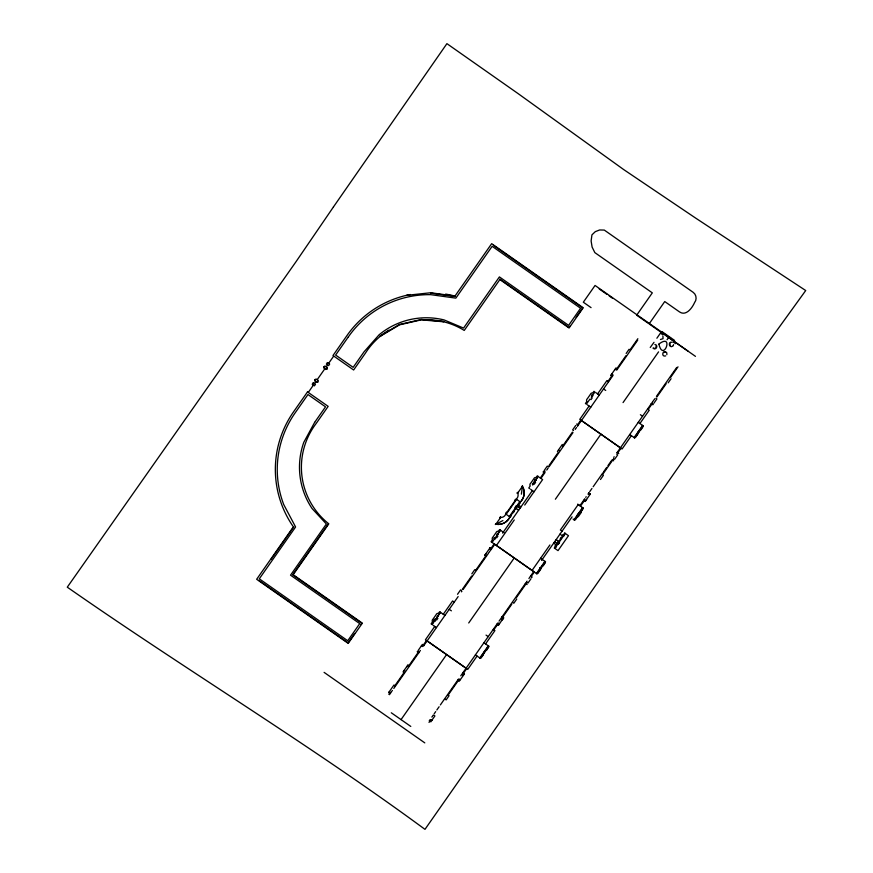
<?xml version="1.0" encoding="UTF-8"?>
<svg xmlns="http://www.w3.org/2000/svg" width="873" height="873" viewBox="0 0 873 873"><rect width="100%" height="100%" fill="white"/><g stroke="black" fill="none" stroke-linecap="round" stroke-linejoin="round"><path stroke-width="1.31" d="M521.388 494.162L522.425 486.326C525.404 491.226 524.542 498.046 520.352 501.986L509.897 516.914C507.628 522.207 501.517 525.35 495.886 524.226L500.698 517.351L500.218 517.012L500.36 517.831M463.268 674.382L463.148 673.814M673.607 344.584L673.214 345.675M666.863 354.645L666.819 352.932M516.358 506.831L516.303 507.628M502.422 618.51L502.379 617.8M558.338 543.126L558.371 542.559M655.972 347.64L656.114 345.992M669.951 343.449L670.038 345.457M317.761 381.065C319.594 383.694 313.833 381.032 314.815 379.941L315.731 379.646M324.265 367.446L324.232 366.485C324.112 365.962 328.161 366.725 327.026 368.308M314.847 380.901L316.168 379.013L318.209 380.432L316.888 382.319M325.149 366.191L323.828 368.079L325.858 369.508L327.179 367.62M308.267 392.435L313.396 385.113M314.444 383.618L315.851 381.599M317.172 379.711L324.832 368.788M326.153 366.9L327.561 364.881M328.608 363.375L333.737 356.053M406.392 295.358L430.716 292.75L454.953 296.1L491.674 243.665L583.219 307.776L569.065 328.008L499.869 279.556L464.24 330.431A72.175 72.175 0 0 0 427.912 319.704M271.132 559.277L293.819 526.877M328.313 523.865L292.641 574.805L361.837 623.257L360.964 624.501M324.101 672.374L424.791 742.879M354.7 633.449L348.109 642.855L258.844 580.349M569.829 326.229L568.967 327.473L499.771 279.022M576.104 317.281L582.684 307.874L493.42 245.357M495.318 524.531L496.017 523.538M499.945 517.918L500.644 516.925M517.198 493.289L517.885 492.296M521.825 486.676L522.512 485.683M505.816 513.16L506.504 512.167M514.732 500.425L515.43 499.432M500.6 517.493A5.696 5.325 35 0 0 505.762 514.022L516.216 499.094A5.696 5.325 35 0 0 517.711 493.059M506.154 514.295L516.609 499.367M434.143 620.256L435.027 619.001M431.797 624.37L435.431 619.175M436.675 617.397L440.308 612.213M440.559 612.399L432.059 624.544L431.098 623.879L432.539 621.827A2.073 2.073 0 0 1 433.019 619.11L436.184 614.592A1.702 1.702 0 0 1 438.366 613.49L439.61 611.722L444.935 615.454M590.017 398.972L586.383 404.155L585.434 403.49L586.863 401.438A2.073 2.073 0 0 1 587.354 398.721L590.508 394.203A1.702 1.702 0 0 1 592.702 393.101L593.946 391.333L594.895 391.999L591.261 397.182M435.682 619.666L434.994 620.638L434.296 619.994M591.687 396.888L592.363 395.916M436.653 620.037L437.897 618.259M515.474 507.464L516.478 506.024M590.988 399.648L592.232 397.859M509.363 516.543L519.817 501.615M534.592 480.947L535.138 480.172M496.661 535.269L500.294 530.086M532.355 484.384L537.986 476.342M492.045 542.417L500.545 530.271M495.668 537.55L494.991 538.51L494.38 538.084M497.337 535.149L498.025 534.178L497.414 533.752M532.606 484.57L538.248 476.516L537.288 475.85L536.055 477.618A1.702 1.702 0 0 0 533.861 478.72L530.697 483.227A2.073 2.073 0 0 0 530.217 485.945L528.787 487.996L529.736 488.673M519.424 503.896L520.439 502.455M510.269 517.089L511.283 515.648M513.346 512.691L514.35 511.251M532.726 485.006L533.61 483.751M434.765 626.443L425.435 639.756L467.742 669.384L477.073 656.07M443.266 614.286L452.596 600.973L454.255 602.141M496.639 537.91L497.883 536.131M534.331 484.166L535.586 482.376M589.089 406.043L579.77 419.367L622.078 448.995L631.397 435.682M597.601 393.898L606.921 380.584L608.59 381.741M388.78 692.409L393.93 685.054L395.436 686.134L419.52 651.738M407.975 664.855L403.064 671.904L404.046 672.592L394.683 685.96L395.273 686.374M417.6 651.247L417.229 651.782L418.789 652.797M418.287 650.298L422.379 644.427L423.885 645.507M457.517 594.284L460.584 589.886L461.501 590.53M471.835 573.834L474.737 569.687L475.654 570.331M543.486 471.485L543.115 472.009L544.665 473.035L545.003 472.544M557.4 451.516L562.299 444.466M575.7 425.511L572.623 429.909L573.539 430.553M610.784 375.379L615.934 368.024L617.44 369.104M626.17 353.445L629.073 349.298L629.99 349.931M407.036 666.71L408.04 665.27M485.323 554.988L486.359 553.504M614.919 369.923L615.956 368.439L617.015 369.181M489.829 549.139L489.928 548.528M388.856 694.275L390.286 692.234M408.389 666.383L418.876 651.411M422.696 645.955L426.515 640.509M462.352 589.319L471.649 576.038M476.069 569.742L485.792 555.861M490.986 548.44L494.183 543.868M540.322 477.978L544.621 471.846M549.008 465.571L558.316 452.29M562.725 445.994L572.448 432.102M577.642 424.682L580.84 420.12M608.001 381.337L611.58 376.23M616.687 368.93L625.985 355.649M630.393 349.353L637.857 338.702M389.445 694.69L391.508 691.754M391.944 691.11L392.414 690.456M393.799 688.47L395.076 686.647M419.946 651.127L420.393 650.483M423.525 646.02L458.15 596.575M461.479 591.829L461.915 591.196M463.127 589.471L488.531 553.187M489 552.522L489.458 551.856M489.917 551.201L494.773 544.283L533.73 571.619M502.597 533.108L532.312 490.67M540.911 478.382L544.49 473.275M546.738 470.067L547.207 469.401M547.677 468.736L548.135 468.081M549.008 466.826L573.004 432.55M575.187 429.44L575.656 428.774M576.125 428.108L576.584 427.454M577.457 426.21L612.159 376.634M612.3 376.438L613.086 375.325M616.676 370.185L637.694 340.175M496.41 545.472L514.262 519.981M524.717 505.052L542.613 479.572L539.208 477.193M654.008 342.325L650.243 347.465M656.867 338.233L660.446 333.126L662.596 334.632M401.045 719.614L446.594 654.564M468.714 622.973L514.262 557.934M555.381 499.214L600.919 434.176M623.049 402.584L658.558 351.874M667.048 339.739L668.598 337.535M669.907 338.451L670.519 337.578M670.235 338.68L695.465 356.359M532.061 570.44L549.892 544.97M430.062 719.658L429.287 720.771L430.88 721.818L432.277 719.821M431.862 717.093L432.331 716.427M432.79 715.773L433.237 715.129M434.143 713.841L435.692 711.615M436.849 709.967L439.108 706.748M440.374 704.937L443.484 700.484M443.615 700.299L458.511 679.041M460.769 675.8L462.515 673.323M462.963 672.668L465.32 669.307M497.73 623.016L466.084 668.216L427.093 640.924M499.072 621.118L526.179 582.4M526.605 581.789L527.052 581.145M528.907 578.504L529.354 577.871M529.78 577.26L533.752 571.575M541.576 560.411L572.077 516.86M584.823 498.658L579.901 505.685L577.675 504.125M585.728 497.37L586.198 496.704M587.987 494.129L588.773 493.027L590.29 494.085L585.139 501.44L583.644 500.327M589.679 491.728L591.938 488.498M593.149 486.774L602.872 472.871M603.636 471.78L606.691 467.426M607.946 465.636L611.264 460.9M613.719 457.397L614.177 456.743M616.785 453.011L651.149 403.937M651.291 403.741L652.491 402.017M652.939 401.384L653.866 400.063M654.335 399.398L654.794 398.743M656.441 396.386L676.684 367.478M429.014 722.408L430.444 720.356M448.547 694.504L458.991 679.587M462.854 674.076L466.673 668.631M493.823 629.848L498.123 623.726M502.51 617.44L511.818 604.171M516.227 597.863L525.95 583.982M531.144 576.562L534.341 571.99M580.49 506.1L584.779 499.967M602.883 474.115L613.326 459.198M617.8 452.814L620.998 448.242M648.159 409.459L652.447 403.326M656.845 397.051L666.143 383.771M670.551 377.474L678.015 366.824M502.106 618.968L502.75 618.051M462.963 675.462L464.01 673.978L462.941 673.236M502.193 619.448L503.23 617.964L501.931 617.036M498.472 625.188L503.623 617.833M516.729 599.096L513.826 603.243L512.909 602.599M531.035 578.679L527.958 583.066L527.041 582.422M600.482 479.495L603.396 475.338L602.479 474.694M653.844 403.293L656.911 398.906L655.994 398.263M668.161 382.854L671.064 378.696M485.584 643.914L494.904 630.601L493.245 629.433M502.27 619.874L503.656 617.888L502.095 616.785M585.216 501.429L586.612 499.432M639.909 423.525L649.239 410.212L647.57 409.044M560.226 538.805L561.241 537.364M536.426 573.496L544.938 561.35M574.063 519.751L582.564 507.606M536.742 573.725L545.254 561.568M574.379 519.981L582.891 507.824M558.022 543.573L558.644 542.679M554.824 548.375L565.278 533.447M559.113 542.591L558.109 544.043L557.072 543.312M578.264 516.729L581.32 512.364M479.779 657.958L488.28 645.813M634.104 437.569L642.615 425.424M480.095 658.187L488.607 646.031M634.431 437.799L642.932 425.642M534.865 480.554L535.553 480.456L535.018 480.085M672.821 346.101C669.045 348.851 667.659 340.983 672.145 342.281M663.72 352.496L665.346 352.234M380.082 335.963L399.408 324.483L421.321 319.474L443.713 321.406M380.322 336.269L399.55 324.843L421.343 319.856L443.615 321.788M502.892 520.57L495.886 524.226A12.953 12.8 35 0 0 509.254 518.18M665.684 355.9C660.741 357.472 662.803 348.807 666.514 352.441M675.669 343.635L673.334 342.161M430.716 293.132L455.139 296.514M660.435 339.499L663.033 338.68L662.913 335.952M654.892 344.453C659.028 344.933 655.743 351.23 652.971 348.12M654.466 348.338L653.67 348.043M324.232 366.485L323.785 367.118M315.251 379.308L314.815 379.941M637.825 434.219L635.468 437.428L634.627 436.827M577.784 516.401L575.427 519.61L574.576 519.02M540.147 570.145L537.79 573.354L536.939 572.753M483.5 654.608L481.143 657.816L480.292 657.227M486.61 650.276L488.727 646.98L487.876 646.391M581.429 420.524L620.419 447.827M661.843 331.5L674.6 340.426M669.187 337.371L595.059 285.46L583.328 302.211L591.065 307.634M599.205 288.952L606.953 294.376M609.168 295.925L612.486 298.25M648.072 323.163L636.679 315.186L652.317 292.859L594.84 252.613L592.112 247.07L591.119 240.981L591.938 234.859L595.299 231.651L599.642 229.97L604.291 230.079L693.227 292.368C696.436 294.637 697.069 299.581 694.559 302.593C692.278 307.733 686.189 316.495 679.532 311.923L664.746 301.556L649.108 323.894L688.088 351.186M611.842 373.895L612.759 374.528M652.044 403.566L652.764 404.068M651.749 403.61L652.808 404.352M610.773 375.292L612.344 376.394M651.323 403.686L652.884 404.788M603.559 388.932L605.72 390.449M640.378 414.708L642.539 416.225M595.866 392.675L599.26 395.065M638.25 422.357L643.248 425.871L634.747 438.017L629.739 434.514M642.212 426.002L643.052 426.591L640.946 429.887M591.643 394.88L592.974 395.807M638.85 430.804L639.483 431.24M638.698 431.022L639.331 431.469M638.163 431.786L638.796 432.233M587.354 404.832L590.759 407.211M576.649 424.016L578.221 425.118M617.2 452.41L618.771 453.513M577.217 425.304L577.795 425.708M616.775 454.276L617.691 454.92L614.614 459.318L613.697 458.674M612.093 459.7L613.664 460.802M558.491 450.086L559.407 450.73M588.751 493.038L590.323 494.14M588.588 493.278L589.886 494.216M588.882 493.758L589.602 494.26M589.548 494.391L589.177 494.314M548.168 466.782L547.251 466.138L544.174 470.525L545.09 471.169M582.16 508.184L583 508.773L580.894 512.069M534.996 479.397L536.328 480.325M579.05 512.637L579.683 513.073M578.799 512.986L579.443 513.422M578.646 513.204L579.29 513.651M578.112 513.968L578.744 514.415M577.85 514.35L578.483 514.797M577.642 514.634L578.275 515.081M577.38 514.808L578.013 515.256M530.708 489.349L534.101 491.728M573.059 519.053L574.696 520.199L583.208 508.053L578.199 504.55L560.368 530.009L562.026 531.177M517.951 492.721L517.132 492.863L517.613 493.201L522.425 486.326A12.953 12.8 35 0 1 521.312 500.949M516.216 499.094L520.352 501.986M326.742 368.242L327.31 369.115L326.306 368.875M562.845 534.669L564.362 535.727M518.278 504.943L520.985 506.842M559.964 534.134L562.67 536.022M517.471 506.1L520.177 507.999M517.929 506.667L516.412 505.598L515.059 507.54L516.576 508.599M517.296 506.351L520.002 508.25M515.496 507.071L516.423 507.715M515.91 508.326L518.617 510.225M556.145 539.579L558.851 541.478M558.011 541.456L559.528 542.526L558.174 544.457L556.658 543.388M558.676 542.7L558.48 543.89L557.541 543.235M557.356 543.268L558.054 543.759M554.617 541.773L557.312 543.661M553.646 543.148L556.352 545.047M554.933 545.843L556.461 546.913M505.762 514.022L509.897 516.914M504.07 532.726L499.596 529.595L498.363 531.362A1.702 1.702 0 0 0 496.17 532.465L493.005 536.982A2.073 2.073 0 0 0 492.525 539.7L491.084 541.751L537.059 573.943L545.57 561.797L540.562 558.294M544.523 561.928L545.374 562.518L543.257 565.813M497.37 533.512L498.265 534.134M540.474 567.712L541.118 568.159M540.212 568.094L540.845 568.541M539.634 567.919L541.009 568.88M493.769 538.194L495.089 539.121M530.555 576.147L532.072 577.217L530.544 576.169M489.993 547.775L491.564 548.866L490.059 547.786L484.908 555.141L486.425 556.199M490.069 548.2L491.128 548.942M484.886 555.064L486.457 556.156M525.437 583.459L527.008 584.55L525.404 583.502M502.226 617.506L502.946 618.019M502.259 617.702L503.208 618.368M498.592 623.049L499.509 623.693M496.988 624.075L498.559 625.177M449.224 609.321L451.396 610.838M486.043 635.108L488.214 636.624M483.915 642.757L488.924 646.26L480.412 658.406L475.403 654.903M437.428 615.88L438.028 616.305M483.828 652.175L484.46 652.622M433.783 620.321L435.103 621.249M433.019 625.221L436.424 627.6M462.865 672.81L464.436 673.901L459.253 681.202L457.736 680.143M462.996 673.52L463.716 674.032M463.028 673.716L463.989 674.382M421.364 645.911L422.281 646.544M459.362 679.063L460.278 679.707M417.992 651.444L418.658 652.076M417.643 651.629L418.713 652.371M448.144 695.094L449.06 695.726L446.158 699.884L445.241 699.24M404.155 670.475L405.072 671.119M433.99 715.293L434.907 715.936L431.84 720.323L430.924 719.69M389.194 692.245L390.264 692.987M388.769 692.322L390.34 693.424M391.3 712.783L410.79 726.434M388.921 330.147A72.175 72.175 0 0 0 365.514 353.019L353.63 369.988L332.984 355.529L346.854 335.723A100.308 100.308 0 0 1 410.375 294.507M445.645 294.092A100.308 100.308 0 0 1 454.953 296.1M658.908 344.071C663.262 363.201 674.534 332.22 658.908 344.071M314.662 422.346L303.782 442.338A74.096 74.096 0 0 0 312.032 508.479L326.371 523.996L290.534 575.176L359.731 623.628L347.738 640.749L259.292 578.821L295.598 526.986L283.714 504.539A98.474 98.474 0 0 1 295.26 412.711L307.973 394.552L325.52 406.84L314.662 422.346M333.453 206.934L296.045 261.671L67.286 587.18C185.392 669.558 308.922 744.025 424.976 829.35L687.466 454.222L805.714 290.534L695.475 217.977L623.748 169.613L518.125 93.618L446.911 43.65L333.453 206.934M313.287 382.8L312.228 384.306L314.422 385.844L315.469 384.338L313.287 382.8M327.451 362.568L326.404 364.074L328.586 365.601L329.645 364.106L327.451 362.568M307.503 391.912L293.634 411.718A100.308 100.308 0 0 0 293.372 526.845L256.651 579.279L348.207 643.39L362.371 623.169L293.175 574.707L328.805 523.833A72.175 72.175 0 0 1 316.277 423.34L328.161 406.371L307.503 391.912M348.338 336.902L335.625 355.06L353.172 367.347L364.03 351.841L379.1 334.785A74.096 74.096 0 0 1 444.073 319.922L463.563 328.084L499.4 276.905L568.596 325.367L580.578 308.245L492.143 246.317L455.848 298.14L430.695 294.659A98.474 98.474 0 0 0 348.349 336.913M535.105 480.008L534.429 480.968L535.04 481.405L535.716 480.434L535.105 480.008M564.733 533.076L554.279 548.004L558.022 550.623L568.476 535.695L564.733 533.076"/></g></svg>
